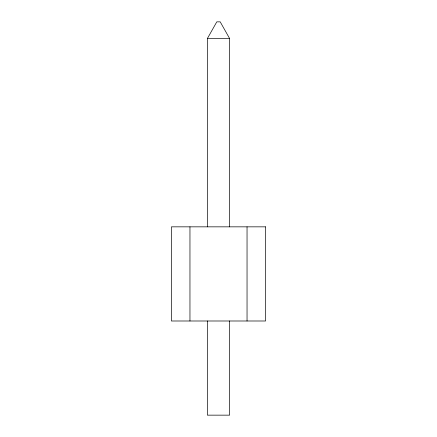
<?xml version="1.0" encoding="UTF-8"?>
<svg xmlns="http://www.w3.org/2000/svg" width="437" height="437" viewBox="0 0 437 437"><rect width="100%" height="100%" fill="white"/><g stroke="black" fill="none" stroke-linecap="round" stroke-linejoin="round"><path stroke-width="0.66" d="M207.378 226.841L207.378 38.532L216.796 21.85L220.204 21.85L229.622 38.532L229.622 226.841M207.378 38.532L229.622 38.532M247.042 226.841L247.042 320.993M229.622 320.993L229.622 415.15L207.378 415.15L207.378 320.993M189.958 226.841L189.958 320.993M265.576 226.841L171.424 226.841L171.424 320.993L265.576 320.993L265.576 226.841"/></g></svg>
